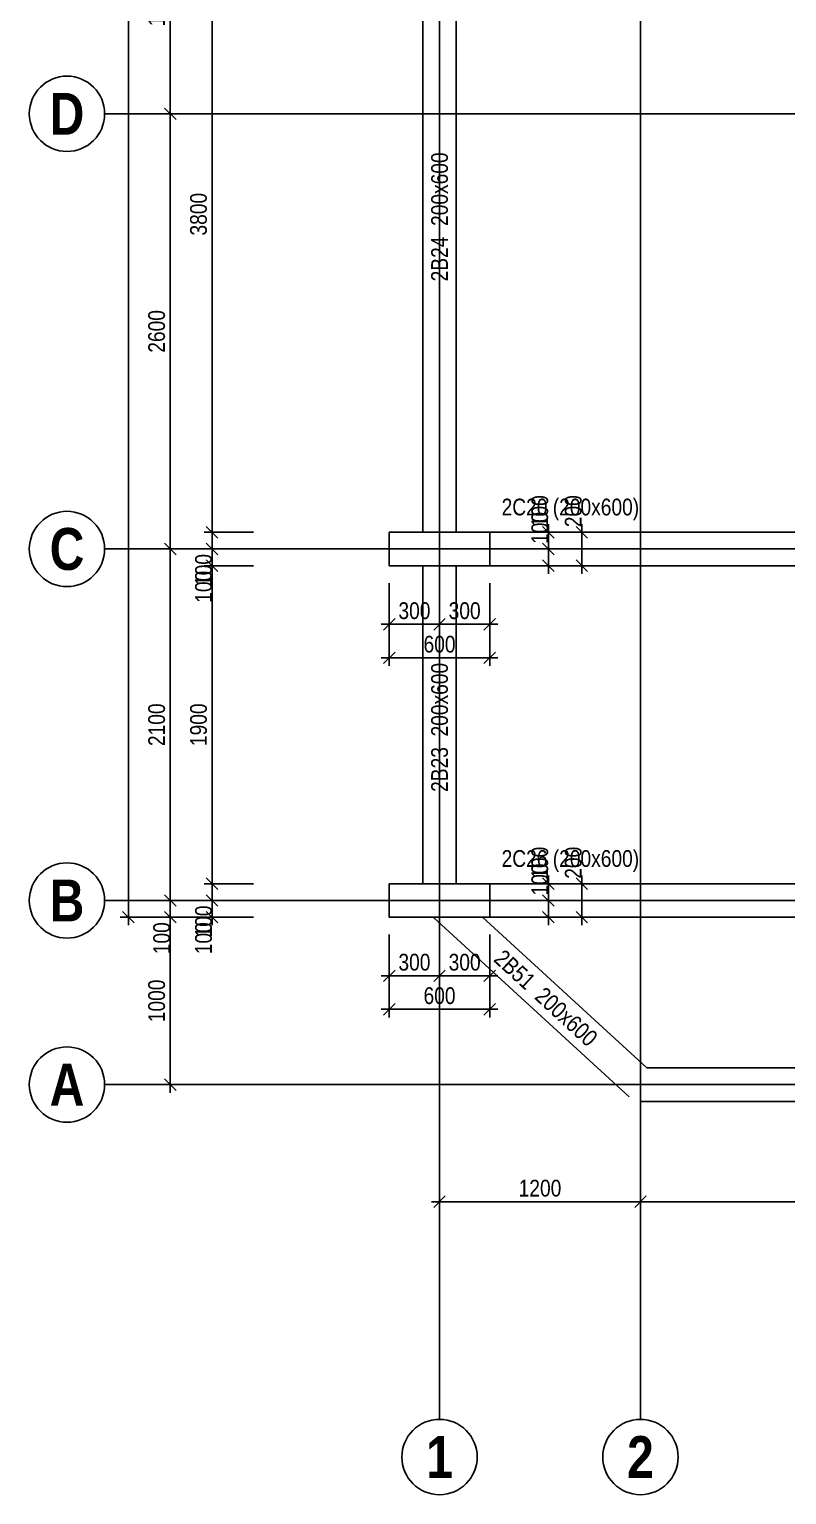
# Model space of a CAD drawing. Extents: x 0 to 206258, y -403073 to 0.
# Drawn here: x 76584 to 81108, y -38542 to -29787 of the extents above; entities that cross this region are included whole.
import ezdxf
from ezdxf.enums import TextEntityAlignment as Align
from ezdxf.lldxf.tags import DXFTag

# ---------------------------------------------------------------- set-up
doc = ezdxf.new("R2010")
doc.units = 0
doc.header["$LTSCALE"] = 1000
for name, color, linetype in [('Axis Circle(Dir 1)', 150, 'Continuous'), ('Axis Circle(Dir 2)', 150, 'Continuous'), ('Axis Label(Dir 1)', 7, 'Continuous'), ('Axis Label(Dir 2)', 7, 'Continuous'), ('Axis Line(Dir 1)', 8, 'CENTER2'), ('Axis Line(Dir 2)', 150, 'CENTER2'), ('Column Line', 7, 'Continuous'), ('Dimension Line', 5, 'Continuous')]:
    doc.layers.add(name, color=color, linetype=linetype)
for name, color, linetype, true_color in [('Beam Label', 159, 'Continuous', 0x35424f), ('Beam Line', 159, 'HIDDEN2', 0x35424f), ('Column Label', 159, 'Continuous', 0x35424f)]:
    doc.layers.add(name, color=color, linetype=linetype, true_color=true_color)
doc.styles.add('Axis Label(Dir 1)', font='ARIALNB.TTF', dxfattribs={"height": 250})
doc.styles.add('Axis Label(Dir 2)', font='ARIALNB.TTF', dxfattribs={"height": 250})
doc.styles.add('Beam Label', font='ARIALN.TTF', dxfattribs={"height": 100})
doc.styles.add('Column Label', font='ARIALN.TTF', dxfattribs={"height": 100})
doc.styles.add('Dimension Text', font='ARIALN.TTF', dxfattribs={"height": 100})
tags = doc.linetypes.add('CENTER2', pattern=[1.125, 0.75, -0.125, 0.125, -0.125]).pattern_tags.tags
tags[10:11] = [DXFTag(74, 4), DXFTag(75, 0), DXFTag(340, '0'), DXFTag(46, 0.0), DXFTag(50, 0.0), DXFTag(44, 0.0), DXFTag(45, 0.0)]
tags[8:9] = [DXFTag(74, 4), DXFTag(75, 0), DXFTag(340, '0'), DXFTag(46, 0.0), DXFTag(50, 0.0), DXFTag(44, 0.0), DXFTag(45, 0.0)]
tags[6:7] = [DXFTag(74, 4), DXFTag(75, 0), DXFTag(340, '0'), DXFTag(46, 0.0), DXFTag(50, 0.0), DXFTag(44, 0.0), DXFTag(45, 0.0)]
tags[4:5] = [DXFTag(74, 4), DXFTag(75, 0), DXFTag(340, '0'), DXFTag(46, 0.0), DXFTag(50, 0.0), DXFTag(44, 0.0), DXFTag(45, 0.0)]
tags = doc.linetypes.add('HIDDEN2', pattern=[0.1875, 0.125, -0.0625]).pattern_tags.tags
tags[6:7] = [DXFTag(74, 4), DXFTag(75, 0), DXFTag(340, '0'), DXFTag(46, 0.0), DXFTag(50, 0.0), DXFTag(44, 0.0), DXFTag(45, 0.0)]
tags[4:5] = [DXFTag(74, 4), DXFTag(75, 0), DXFTag(340, '0'), DXFTag(46, 0.0), DXFTag(50, 0.0), DXFTag(44, 0.0), DXFTag(45, 0.0)]
doc.dimstyles.get("Standard").update_dxf_attribs({"dimtxt": 100, "dimasz": 30, "dimexe": 48.3, "dimexo": 103.5, "dimgap": 30, "dimtad": 1, "dimtoh": 1, "dimdec": 1, "dimdsep": 46, "dimtxsty": 'Dimension Text', "dimblk": 'PCDIM_TICK', "dimcen": 0.09, "dimclrd": 5, "dimclre": 5, "dimclrt": 5, "dimadec": 1, "dimazin": 0, "dimtp": 1, "dimtm": 1, "dimtfac": 1, "dimtdec": 4, "dimtofl": 0, "dimtmove": 0, "dimatfit": 3, "dimfxl": 1, "dimtolj": 1, "dimtzin": 0, "dimarcsym": 0})

# ---------------------------------------------------------------- blocks, each defined once
blk = doc.blocks.new('PCDIM_TICK')
at = {"layer": 'Dimension Line', "color": 0, "transparency": 33554687}
for p, q in [((1.15, 1.15), (-1.15, -1.15)), ((1.61, 0), (0, 0))]:
    blk.add_line(p, q, dxfattribs=at)
blk = doc.blocks.new('*U714')
at = {"layer": 'Dimension Line', "color": 5, "true_color": 0x0000ff, "transparency": 16777216}
for p, q in [((78734.3, -33095.7), (78734.3, -33390.5)), ((79034.3, -33095.7), (79034.3, -33390.5)), ((78734.3, -33342.2), (79034.3, -33342.2))]:
    blk.add_line(p, q, dxfattribs=at)
at = {"layer": 'Dimension Line', "color": 5, "true_color": 0x0000ff, "transparency": 16777216, "xscale": 30, "yscale": 30, "rotation": 180.0000000000004}
blk.add_blockref('PCDIM_TICK', (78734.3, -33342.2), dxfattribs=at)
at = {"layer": 'Dimension Line', "color": 5, "true_color": 0x0000ff, "transparency": 16777216, "xscale": 30, "yscale": 30}
blk.add_blockref('PCDIM_TICK', (79034.3, -33342.2), dxfattribs=at)
at = {"layer": 'Dimension Line', "color": 5, "true_color": 0x0000ff, "transparency": 16777216, "insert": (78884.3, -33312.2), "char_height": 100, "width": 181.501, "attachment_point": 8, "style": 'Dimension Text'}
blk.add_mtext('300', dxfattribs=at)
blk = doc.blocks.new('*U715')
at = {"layer": 'Dimension Line', "color": 5, "true_color": 0x0000ff, "transparency": 16777216}
for p, q in [((79034.3, -33095.7), (79034.3, -33390.5)), ((79334.3, -33095.7), (79334.3, -33390.5)), ((79034.3, -33342.2), (79334.3, -33342.2))]:
    blk.add_line(p, q, dxfattribs=at)
at = {"layer": 'Dimension Line', "color": 5, "true_color": 0x0000ff, "transparency": 16777216, "xscale": 30, "yscale": 30, "rotation": 180.0000000000004}
blk.add_blockref('PCDIM_TICK', (79034.3, -33342.2), dxfattribs=at)
at = {"layer": 'Dimension Line', "color": 5, "true_color": 0x0000ff, "transparency": 16777216, "xscale": 30, "yscale": 30}
blk.add_blockref('PCDIM_TICK', (79334.3, -33342.2), dxfattribs=at)
at = {"layer": 'Dimension Line', "color": 5, "true_color": 0x0000ff, "transparency": 16777216, "insert": (79184.3, -33312.2), "char_height": 100, "width": 181.501, "attachment_point": 8, "style": 'Dimension Text'}
blk.add_mtext('300', dxfattribs=at)
blk = doc.blocks.new('*U716')
at = {"layer": 'Dimension Line', "color": 5, "true_color": 0x0000ff, "transparency": 16777216}
for p, q in [((78734.3, -33095.7), (78734.3, -33590.5)), ((79334.3, -33095.7), (79334.3, -33590.5)), ((78734.3, -33542.2), (79334.3, -33542.2))]:
    blk.add_line(p, q, dxfattribs=at)
at = {"layer": 'Dimension Line', "color": 5, "true_color": 0x0000ff, "transparency": 16777216, "xscale": 30, "yscale": 30, "rotation": 180.0000000000004}
blk.add_blockref('PCDIM_TICK', (78734.3, -33542.2), dxfattribs=at)
at = {"layer": 'Dimension Line', "color": 5, "true_color": 0x0000ff, "transparency": 16777216, "xscale": 30, "yscale": 30}
blk.add_blockref('PCDIM_TICK', (79334.3, -33542.2), dxfattribs=at)
at = {"layer": 'Dimension Line', "color": 5, "true_color": 0x0000ff, "transparency": 16777216, "insert": (79034.3, -33512.2), "char_height": 100, "width": 181.97, "attachment_point": 8, "style": 'Dimension Text'}
blk.add_mtext('600', dxfattribs=at)
blk = doc.blocks.new('*U717')
at = {"layer": 'Dimension Line', "color": 5, "true_color": 0x0000ff, "transparency": 16777216}
for p, q in [((79437.8, -32892.2), (79732.6, -32892.2)), ((79684.3, -32892.2), (79684.3, -32862.2)), ((79684.3, -32992.2), (79684.3, -32892.2)), ((79437.8, -32992.2), (79732.6, -32992.2))]:
    blk.add_line(p, q, dxfattribs=at)
at = {"layer": 'Dimension Line', "color": 5, "true_color": 0x0000ff, "transparency": 16777216, "xscale": 30, "yscale": 30}
for p, rotation in [((79684.3, -32892.2), 89.99999999999447), ((79684.3, -32992.2), 269.9999999999834)]:
    blk.add_blockref('PCDIM_TICK', p, dxfattribs=dict(at, rotation=rotation))
at = {"layer": 'Dimension Line', "color": 5, "true_color": 0x0000ff, "transparency": 16777216, "insert": (79684.3, -32862.2), "char_height": 100, "width": 173.928, "attachment_point": 7, "rotation": 90, "style": 'Dimension Text'}
blk.add_mtext('100', dxfattribs=at)
blk = doc.blocks.new('*U718')
at = {"layer": 'Dimension Line', "color": 5, "true_color": 0x0000ff, "transparency": 16777216}
for p, q in [((79437.8, -32792.2), (79732.6, -32792.2)), ((79684.3, -32792.2), (79684.3, -32762.2)), ((79684.3, -32892.2), (79684.3, -32792.2)), ((79437.8, -32892.2), (79732.6, -32892.2))]:
    blk.add_line(p, q, dxfattribs=at)
at = {"layer": 'Dimension Line', "color": 5, "true_color": 0x0000ff, "transparency": 16777216, "xscale": 30, "yscale": 30}
for p, rotation in [((79684.3, -32792.2), 89.99999999999447), ((79684.3, -32892.2), 269.9999999999834)]:
    blk.add_blockref('PCDIM_TICK', p, dxfattribs=dict(at, rotation=rotation))
at = {"layer": 'Dimension Line', "color": 5, "true_color": 0x0000ff, "transparency": 16777216, "insert": (79684.3, -32762.2), "char_height": 100, "width": 173.928, "attachment_point": 7, "rotation": 90, "style": 'Dimension Text'}
blk.add_mtext('100', dxfattribs=at)
blk = doc.blocks.new('*U719')
at = {"layer": 'Dimension Line', "color": 5, "true_color": 0x0000ff, "transparency": 16777216}
for p, q in [((79437.8, -32792.2), (79932.6, -32792.2)), ((79884.3, -32792.2), (79884.3, -32762.2)), ((79884.3, -32992.2), (79884.3, -32792.2)), ((79437.8, -32992.2), (79932.6, -32992.2))]:
    blk.add_line(p, q, dxfattribs=at)
at = {"layer": 'Dimension Line', "color": 5, "true_color": 0x0000ff, "transparency": 16777216, "xscale": 30, "yscale": 30}
for p, rotation in [((79884.3, -32792.2), 89.99999999999447), ((79884.3, -32992.2), 269.9999999999834)]:
    blk.add_blockref('PCDIM_TICK', p, dxfattribs=dict(at, rotation=rotation))
at = {"layer": 'Dimension Line', "color": 5, "true_color": 0x0000ff, "transparency": 16777216, "insert": (79884.3, -32762.2), "char_height": 100, "width": 182.775, "attachment_point": 7, "rotation": 90, "style": 'Dimension Text'}
blk.add_mtext('200', dxfattribs=at)
blk = doc.blocks.new('*U744')
at = {"layer": 'Dimension Line', "color": 5, "true_color": 0x0000ff, "transparency": 16777216}
for p, q in [((78734.3, -35195.7), (78734.3, -35490.5)), ((79034.3, -35195.7), (79034.3, -35490.5)), ((78734.3, -35442.2), (79034.3, -35442.2))]:
    blk.add_line(p, q, dxfattribs=at)
at = {"layer": 'Dimension Line', "color": 5, "true_color": 0x0000ff, "transparency": 16777216, "xscale": 30, "yscale": 30, "rotation": 180.0000000000004}
blk.add_blockref('PCDIM_TICK', (78734.3, -35442.2), dxfattribs=at)
at = {"layer": 'Dimension Line', "color": 5, "true_color": 0x0000ff, "transparency": 16777216, "xscale": 30, "yscale": 30}
blk.add_blockref('PCDIM_TICK', (79034.3, -35442.2), dxfattribs=at)
at = {"layer": 'Dimension Line', "color": 5, "true_color": 0x0000ff, "transparency": 16777216, "insert": (78884.3, -35412.2), "char_height": 100, "width": 181.501, "attachment_point": 8, "style": 'Dimension Text'}
blk.add_mtext('300', dxfattribs=at)
blk = doc.blocks.new('*U745')
at = {"layer": 'Dimension Line', "color": 5, "true_color": 0x0000ff, "transparency": 16777216}
for p, q in [((79034.3, -35195.7), (79034.3, -35490.5)), ((79334.3, -35195.7), (79334.3, -35490.5)), ((79034.3, -35442.2), (79334.3, -35442.2))]:
    blk.add_line(p, q, dxfattribs=at)
at = {"layer": 'Dimension Line', "color": 5, "true_color": 0x0000ff, "transparency": 16777216, "xscale": 30, "yscale": 30, "rotation": 180.0000000000004}
blk.add_blockref('PCDIM_TICK', (79034.3, -35442.2), dxfattribs=at)
at = {"layer": 'Dimension Line', "color": 5, "true_color": 0x0000ff, "transparency": 16777216, "xscale": 30, "yscale": 30}
blk.add_blockref('PCDIM_TICK', (79334.3, -35442.2), dxfattribs=at)
at = {"layer": 'Dimension Line', "color": 5, "true_color": 0x0000ff, "transparency": 16777216, "insert": (79184.3, -35412.2), "char_height": 100, "width": 181.501, "attachment_point": 8, "style": 'Dimension Text'}
blk.add_mtext('300', dxfattribs=at)
blk = doc.blocks.new('*U746')
at = {"layer": 'Dimension Line', "color": 5, "true_color": 0x0000ff, "transparency": 16777216}
for p, q in [((78734.3, -35195.7), (78734.3, -35690.5)), ((79334.3, -35195.7), (79334.3, -35690.5)), ((78734.3, -35642.2), (79334.3, -35642.2))]:
    blk.add_line(p, q, dxfattribs=at)
at = {"layer": 'Dimension Line', "color": 5, "true_color": 0x0000ff, "transparency": 16777216, "xscale": 30, "yscale": 30, "rotation": 180.0000000000004}
blk.add_blockref('PCDIM_TICK', (78734.3, -35642.2), dxfattribs=at)
at = {"layer": 'Dimension Line', "color": 5, "true_color": 0x0000ff, "transparency": 16777216, "xscale": 30, "yscale": 30}
blk.add_blockref('PCDIM_TICK', (79334.3, -35642.2), dxfattribs=at)
at = {"layer": 'Dimension Line', "color": 5, "true_color": 0x0000ff, "transparency": 16777216, "insert": (79034.3, -35612.2), "char_height": 100, "width": 181.97, "attachment_point": 8, "style": 'Dimension Text'}
blk.add_mtext('600', dxfattribs=at)
blk = doc.blocks.new('*U747')
at = {"layer": 'Dimension Line', "color": 5, "true_color": 0x0000ff, "transparency": 16777216}
for p, q in [((79437.8, -34992.2), (79732.6, -34992.2)), ((79684.3, -34992.2), (79684.3, -34962.2)), ((79684.3, -35092.2), (79684.3, -34992.2)), ((79437.8, -35092.2), (79732.6, -35092.2))]:
    blk.add_line(p, q, dxfattribs=at)
at = {"layer": 'Dimension Line', "color": 5, "true_color": 0x0000ff, "transparency": 16777216, "xscale": 30, "yscale": 30}
for p, rotation in [((79684.3, -34992.2), 89.99999999999447), ((79684.3, -35092.2), 269.9999999999834)]:
    blk.add_blockref('PCDIM_TICK', p, dxfattribs=dict(at, rotation=rotation))
at = {"layer": 'Dimension Line', "color": 5, "true_color": 0x0000ff, "transparency": 16777216, "insert": (79684.3, -34962.2), "char_height": 100, "width": 173.928, "attachment_point": 7, "rotation": 90, "style": 'Dimension Text'}
blk.add_mtext('100', dxfattribs=at)
blk = doc.blocks.new('*U748')
at = {"layer": 'Dimension Line', "color": 5, "true_color": 0x0000ff, "transparency": 16777216}
for p, q in [((79437.8, -34892.2), (79732.6, -34892.2)), ((79684.3, -34892.2), (79684.3, -34862.2)), ((79684.3, -34992.2), (79684.3, -34892.2)), ((79437.8, -34992.2), (79732.6, -34992.2))]:
    blk.add_line(p, q, dxfattribs=at)
at = {"layer": 'Dimension Line', "color": 5, "true_color": 0x0000ff, "transparency": 16777216, "xscale": 30, "yscale": 30}
for p, rotation in [((79684.3, -34892.2), 89.99999999999447), ((79684.3, -34992.2), 269.9999999999834)]:
    blk.add_blockref('PCDIM_TICK', p, dxfattribs=dict(at, rotation=rotation))
at = {"layer": 'Dimension Line', "color": 5, "true_color": 0x0000ff, "transparency": 16777216, "insert": (79684.3, -34862.2), "char_height": 100, "width": 173.928, "attachment_point": 7, "rotation": 90, "style": 'Dimension Text'}
blk.add_mtext('100', dxfattribs=at)
blk = doc.blocks.new('*U749')
at = {"layer": 'Dimension Line', "color": 5, "true_color": 0x0000ff, "transparency": 16777216}
for p, q in [((79437.8, -34892.2), (79932.6, -34892.2)), ((79884.3, -34892.2), (79884.3, -34862.2)), ((79884.3, -35092.2), (79884.3, -34892.2)), ((79437.8, -35092.2), (79932.6, -35092.2))]:
    blk.add_line(p, q, dxfattribs=at)
at = {"layer": 'Dimension Line', "color": 5, "true_color": 0x0000ff, "transparency": 16777216, "xscale": 30, "yscale": 30}
for p, rotation in [((79884.3, -34892.2), 89.99999999999447), ((79884.3, -35092.2), 269.9999999999834)]:
    blk.add_blockref('PCDIM_TICK', p, dxfattribs=dict(at, rotation=rotation))
at = {"layer": 'Dimension Line', "color": 5, "true_color": 0x0000ff, "transparency": 16777216, "insert": (79884.3, -34862.2), "char_height": 100, "width": 182.775, "attachment_point": 7, "rotation": 90, "style": 'Dimension Text'}
blk.add_mtext('200', dxfattribs=at)
blk = doc.blocks.new('*U806')
at = {"layer": 'Dimension Line', "color": 5, "true_color": 0x0000ff, "transparency": 16777216}
for p, q in [((79034.3, -36195.7), (79034.3, -36840.5)), ((80234.3, -36195.7), (80234.3, -36840.5)), ((79034.3, -36792.2), (80234.3, -36792.2))]:
    blk.add_line(p, q, dxfattribs=at)
at = {"layer": 'Dimension Line', "color": 5, "true_color": 0x0000ff, "transparency": 16777216, "xscale": 30, "yscale": 30, "rotation": 180.0000000000004}
blk.add_blockref('PCDIM_TICK', (79034.3, -36792.2), dxfattribs=at)
at = {"layer": 'Dimension Line', "color": 5, "true_color": 0x0000ff, "transparency": 16777216, "xscale": 30, "yscale": 30}
blk.add_blockref('PCDIM_TICK', (80234.3, -36792.2), dxfattribs=at)
at = {"layer": 'Dimension Line', "color": 5, "true_color": 0x0000ff, "transparency": 16777216, "insert": (79634.3, -36762.2), "char_height": 100, "width": 238.405, "attachment_point": 8, "style": 'Dimension Text'}
blk.add_mtext('1200', dxfattribs=at)
blk = doc.blocks.new('*U807')
at = {"layer": 'Dimension Line', "color": 5, "true_color": 0x0000ff, "transparency": 16777216}
for p, q in [((80234.3, -36195.7), (80234.3, -36840.5)), ((82834.3, -36195.7), (82834.3, -36840.5)), ((80234.3, -36792.2), (82834.3, -36792.2))]:
    blk.add_line(p, q, dxfattribs=at)
at = {"layer": 'Dimension Line', "color": 5, "true_color": 0x0000ff, "transparency": 16777216, "xscale": 30, "yscale": 30, "rotation": 180.0000000000004}
blk.add_blockref('PCDIM_TICK', (80234.3, -36792.2), dxfattribs=at)
at = {"layer": 'Dimension Line', "color": 5, "true_color": 0x0000ff, "transparency": 16777216, "xscale": 30, "yscale": 30}
blk.add_blockref('PCDIM_TICK', (82834.3, -36792.2), dxfattribs=at)
at = {"layer": 'Dimension Line', "color": 5, "true_color": 0x0000ff, "transparency": 16777216, "insert": (81534.3, -36762.2), "char_height": 100, "width": 247.252, "attachment_point": 8, "style": 'Dimension Text'}
blk.add_mtext('2600', dxfattribs=at)
blk = doc.blocks.new('*U827')
at = {"layer": 'Dimension Line', "color": 5, "true_color": 0x0000ff, "transparency": 16777216}
for p, q in [((77922.4, -28992.2), (77627.6, -28992.2)), ((77675.9, -28992.2), (77675.9, -32792.2)), ((77922.4, -32792.2), (77627.6, -32792.2))]:
    blk.add_line(p, q, dxfattribs=at)
at = {"layer": 'Dimension Line', "color": 5, "true_color": 0x0000ff, "transparency": 16777216, "xscale": 30, "yscale": 30}
for p, rotation in [((77675.9, -28992.2), 89.99999999999447), ((77675.9, -32792.2), 269.9999999999834)]:
    blk.add_blockref('PCDIM_TICK', p, dxfattribs=dict(at, rotation=rotation))
at = {"layer": 'Dimension Line', "color": 5, "true_color": 0x0000ff, "transparency": 16777216, "insert": (77645.9, -30892.2), "char_height": 100, "width": 245.979, "attachment_point": 8, "rotation": 90, "style": 'Dimension Text'}
blk.add_mtext('3800', dxfattribs=at)
blk = doc.blocks.new('*U828')
at = {"layer": 'Dimension Line', "color": 5, "true_color": 0x0000ff, "transparency": 16777216}
for p, q in [((77922.4, -32792.2), (77627.6, -32792.2)), ((77675.9, -32792.2), (77675.9, -32892.2)), ((77922.4, -32892.2), (77627.6, -32892.2)), ((77675.9, -32892.2), (77675.9, -32922.2))]:
    blk.add_line(p, q, dxfattribs=at)
at = {"layer": 'Dimension Line', "color": 5, "true_color": 0x0000ff, "transparency": 16777216, "xscale": 30, "yscale": 30}
for p, rotation in [((77675.9, -32792.2), 89.99999999999447), ((77675.9, -32892.2), 269.9999999999834)]:
    blk.add_blockref('PCDIM_TICK', p, dxfattribs=dict(at, rotation=rotation))
at = {"layer": 'Dimension Line', "color": 5, "true_color": 0x0000ff, "transparency": 16777216, "insert": (77675.9, -32922.2), "char_height": 100, "width": 173.928, "attachment_point": 9, "rotation": 90, "style": 'Dimension Text'}
blk.add_mtext('100', dxfattribs=at)
blk = doc.blocks.new('*U829')
at = {"layer": 'Dimension Line', "color": 5, "true_color": 0x0000ff, "transparency": 16777216}
for p, q in [((77922.4, -32892.2), (77627.6, -32892.2)), ((77675.9, -32892.2), (77675.9, -32992.2)), ((77922.4, -32992.2), (77627.6, -32992.2)), ((77675.9, -32992.2), (77675.9, -33022.2))]:
    blk.add_line(p, q, dxfattribs=at)
at = {"layer": 'Dimension Line', "color": 5, "true_color": 0x0000ff, "transparency": 16777216, "xscale": 30, "yscale": 30}
for p, rotation in [((77675.9, -32892.2), 89.99999999999447), ((77675.9, -32992.2), 269.9999999999834)]:
    blk.add_blockref('PCDIM_TICK', p, dxfattribs=dict(at, rotation=rotation))
at = {"layer": 'Dimension Line', "color": 5, "true_color": 0x0000ff, "transparency": 16777216, "insert": (77675.9, -33022.2), "char_height": 100, "width": 173.928, "attachment_point": 9, "rotation": 90, "style": 'Dimension Text'}
blk.add_mtext('100', dxfattribs=at)
blk = doc.blocks.new('*U830')
at = {"layer": 'Dimension Line', "color": 5, "true_color": 0x0000ff, "transparency": 16777216}
for p, q in [((77922.4, -32992.2), (77627.6, -32992.2)), ((77675.9, -32992.2), (77675.9, -34892.2)), ((77922.4, -34892.2), (77627.6, -34892.2))]:
    blk.add_line(p, q, dxfattribs=at)
at = {"layer": 'Dimension Line', "color": 5, "true_color": 0x0000ff, "transparency": 16777216, "xscale": 30, "yscale": 30}
for p, rotation in [((77675.9, -32992.2), 89.99999999999447), ((77675.9, -34892.2), 269.9999999999834)]:
    blk.add_blockref('PCDIM_TICK', p, dxfattribs=dict(at, rotation=rotation))
at = {"layer": 'Dimension Line', "color": 5, "true_color": 0x0000ff, "transparency": 16777216, "insert": (77645.9, -33942.2), "char_height": 100, "width": 238.405, "attachment_point": 8, "rotation": 90, "style": 'Dimension Text'}
blk.add_mtext('1900', dxfattribs=at)
blk = doc.blocks.new('*U831')
at = {"layer": 'Dimension Line', "color": 5, "true_color": 0x0000ff, "transparency": 16777216}
for p, q in [((77922.4, -34892.2), (77627.6, -34892.2)), ((77675.9, -34892.2), (77675.9, -34992.2)), ((77922.4, -34992.2), (77627.6, -34992.2)), ((77675.9, -34992.2), (77675.9, -35022.2))]:
    blk.add_line(p, q, dxfattribs=at)
at = {"layer": 'Dimension Line', "color": 5, "true_color": 0x0000ff, "transparency": 16777216, "xscale": 30, "yscale": 30}
for p, rotation in [((77675.9, -34892.2), 89.99999999999447), ((77675.9, -34992.2), 269.9999999999834)]:
    blk.add_blockref('PCDIM_TICK', p, dxfattribs=dict(at, rotation=rotation))
at = {"layer": 'Dimension Line', "color": 5, "true_color": 0x0000ff, "transparency": 16777216, "insert": (77675.9, -35022.2), "char_height": 100, "width": 173.928, "attachment_point": 9, "rotation": 90, "style": 'Dimension Text'}
blk.add_mtext('100', dxfattribs=at)
blk = doc.blocks.new('*U832')
at = {"layer": 'Dimension Line', "color": 5, "true_color": 0x0000ff, "transparency": 16777216}
for p, q in [((77922.4, -34992.2), (77627.6, -34992.2)), ((77675.9, -34992.2), (77675.9, -35092.2)), ((77922.4, -35092.2), (77627.6, -35092.2)), ((77675.9, -35092.2), (77675.9, -35122.2))]:
    blk.add_line(p, q, dxfattribs=at)
at = {"layer": 'Dimension Line', "color": 5, "true_color": 0x0000ff, "transparency": 16777216, "xscale": 30, "yscale": 30}
for p, rotation in [((77675.9, -34992.2), 89.99999999999447), ((77675.9, -35092.2), 269.9999999999834)]:
    blk.add_blockref('PCDIM_TICK', p, dxfattribs=dict(at, rotation=rotation))
at = {"layer": 'Dimension Line', "color": 5, "true_color": 0x0000ff, "transparency": 16777216, "insert": (77675.9, -35122.2), "char_height": 100, "width": 173.928, "attachment_point": 9, "rotation": 90, "style": 'Dimension Text'}
blk.add_mtext('100', dxfattribs=at)
blk = doc.blocks.new('*U843')
at = {"layer": 'Dimension Line', "color": 5, "true_color": 0x0000ff, "transparency": 16777216}
for p, q in [((77922.4, -28992.2), (77377.6, -28992.2)), ((77425.9, -28992.2), (77425.9, -30292.2)), ((77922.4, -30292.2), (77377.6, -30292.2))]:
    blk.add_line(p, q, dxfattribs=at)
at = {"layer": 'Dimension Line', "color": 5, "true_color": 0x0000ff, "transparency": 16777216, "xscale": 30, "yscale": 30}
for p, rotation in [((77425.9, -28992.2), 89.99999999999447), ((77425.9, -30292.2), 269.9999999999834)]:
    blk.add_blockref('PCDIM_TICK', p, dxfattribs=dict(at, rotation=rotation))
at = {"layer": 'Dimension Line', "color": 5, "true_color": 0x0000ff, "transparency": 16777216, "insert": (77395.9, -29642.2), "char_height": 100, "width": 238.405, "attachment_point": 8, "rotation": 90, "style": 'Dimension Text'}
blk.add_mtext('1300', dxfattribs=at)
blk = doc.blocks.new('*U844')
at = {"layer": 'Dimension Line', "color": 5, "true_color": 0x0000ff, "transparency": 16777216}
for p, q in [((77922.4, -30292.2), (77377.6, -30292.2)), ((77425.9, -30292.2), (77425.9, -32892.2)), ((77922.4, -32892.2), (77377.6, -32892.2))]:
    blk.add_line(p, q, dxfattribs=at)
at = {"layer": 'Dimension Line', "color": 5, "true_color": 0x0000ff, "transparency": 16777216, "xscale": 30, "yscale": 30}
for p, rotation in [((77425.9, -30292.2), 89.99999999999447), ((77425.9, -32892.2), 269.9999999999834)]:
    blk.add_blockref('PCDIM_TICK', p, dxfattribs=dict(at, rotation=rotation))
at = {"layer": 'Dimension Line', "color": 5, "true_color": 0x0000ff, "transparency": 16777216, "insert": (77395.9, -31592.2), "char_height": 100, "width": 247.252, "attachment_point": 8, "rotation": 90, "style": 'Dimension Text'}
blk.add_mtext('2600', dxfattribs=at)
blk = doc.blocks.new('*U845')
at = {"layer": 'Dimension Line', "color": 5, "true_color": 0x0000ff, "transparency": 16777216}
for p, q in [((77922.4, -32892.2), (77377.6, -32892.2)), ((77425.9, -32892.2), (77425.9, -34992.2)), ((77922.4, -34992.2), (77377.6, -34992.2))]:
    blk.add_line(p, q, dxfattribs=at)
at = {"layer": 'Dimension Line', "color": 5, "true_color": 0x0000ff, "transparency": 16777216, "xscale": 30, "yscale": 30}
for p, rotation in [((77425.9, -32892.2), 89.99999999999447), ((77425.9, -34992.2), 269.9999999999834)]:
    blk.add_blockref('PCDIM_TICK', p, dxfattribs=dict(at, rotation=rotation))
at = {"layer": 'Dimension Line', "color": 5, "true_color": 0x0000ff, "transparency": 16777216, "insert": (77395.9, -33942.2), "char_height": 100, "width": 247.252, "attachment_point": 8, "rotation": 90, "style": 'Dimension Text'}
blk.add_mtext('2100', dxfattribs=at)
blk = doc.blocks.new('*U846')
at = {"layer": 'Dimension Line', "color": 5, "true_color": 0x0000ff, "transparency": 16777216}
for p, q in [((77922.4, -34992.2), (77377.6, -34992.2)), ((77425.9, -34992.2), (77425.9, -35092.2)), ((77922.4, -35092.2), (77377.6, -35092.2)), ((77425.9, -35092.2), (77425.9, -35122.2))]:
    blk.add_line(p, q, dxfattribs=at)
at = {"layer": 'Dimension Line', "color": 5, "true_color": 0x0000ff, "transparency": 16777216, "xscale": 30, "yscale": 30}
for p, rotation in [((77425.9, -34992.2), 89.99999999999447), ((77425.9, -35092.2), 269.9999999999834)]:
    blk.add_blockref('PCDIM_TICK', p, dxfattribs=dict(at, rotation=rotation))
at = {"layer": 'Dimension Line', "color": 5, "true_color": 0x0000ff, "transparency": 16777216, "insert": (77425.9, -35122.2), "char_height": 100, "width": 173.928, "attachment_point": 9, "rotation": 90, "style": 'Dimension Text'}
blk.add_mtext('100', dxfattribs=at)
blk = doc.blocks.new('*U847')
at = {"layer": 'Dimension Line', "color": 5, "true_color": 0x0000ff, "transparency": 16777216}
for p, q in [((77922.4, -35092.2), (77377.6, -35092.2)), ((77425.9, -35092.2), (77425.9, -36092.2)), ((77922.4, -36092.2), (77377.6, -36092.2))]:
    blk.add_line(p, q, dxfattribs=at)
at = {"layer": 'Dimension Line', "color": 5, "true_color": 0x0000ff, "transparency": 16777216, "xscale": 30, "yscale": 30}
for p, rotation in [((77425.9, -35092.2), 89.99999999999447), ((77425.9, -36092.2), 269.9999999999834)]:
    blk.add_blockref('PCDIM_TICK', p, dxfattribs=dict(at, rotation=rotation))
at = {"layer": 'Dimension Line', "color": 5, "true_color": 0x0000ff, "transparency": 16777216, "insert": (77395.9, -35592.2), "char_height": 100, "width": 238.405, "attachment_point": 8, "rotation": 90, "style": 'Dimension Text'}
blk.add_mtext('1000', dxfattribs=at)
blk = doc.blocks.new('*U848')
at = {"layer": 'Dimension Line', "color": 5, "true_color": 0x0000ff, "transparency": 16777216}
for p, q in [((77922.4, -16192.2), (77127.6, -16192.2)), ((77175.9, -16192.2), (77175.9, -35092.2)), ((77922.4, -35092.2), (77127.6, -35092.2))]:
    blk.add_line(p, q, dxfattribs=at)
at = {"layer": 'Dimension Line', "color": 5, "true_color": 0x0000ff, "transparency": 16777216, "xscale": 30, "yscale": 30}
for p, rotation in [((77175.9, -16192.2), 89.99999999999447), ((77175.9, -35092.2), 269.9999999999834)]:
    blk.add_blockref('PCDIM_TICK', p, dxfattribs=dict(at, rotation=rotation))
at = {"layer": 'Dimension Line', "color": 5, "true_color": 0x0000ff, "transparency": 16777216, "insert": (77145.9, -25642.2), "char_height": 100, "width": 302.882, "attachment_point": 8, "rotation": 90, "style": 'Dimension Text'}
blk.add_mtext('18900', dxfattribs=at)

msp = doc.modelspace()

# ---------------------------------------------------------------- linework, layer by layer
at = {"layer": 'Axis Circle(Dir 1)', "transparency": 33554687}
for centre in [(76809.29, -30292.207), (76809.29, -32892.207), (76809.29, -34992.207), (76809.29, -36092.207)]:
    msp.add_circle(centre, 225, dxfattribs=at)
at = {"layer": 'Axis Circle(Dir 2)', "transparency": 33554687}
for centre in [(79034.29, -38317.207), (80234.29, -38317.207)]:
    msp.add_circle(centre, 225, dxfattribs=at)
at = {"layer": 'Axis Line(Dir 1)', "transparency": 33554687}
for points in [[(77034.29, -30292.207), (94834.29, -30292.207)], [(77034.29, -32892.207), (94834.29, -32892.207)], [(77034.29, -34992.207), (94834.29, -34992.207)], [(77034.29, -36092.207), (94834.29, -36092.207)]]:
    msp.add_lwpolyline(points, dxfattribs=at)
at = {"layer": 'Axis Line(Dir 2)', "transparency": 33554687}
for points in [[(79034.29, -38092.207), (79034.29, -14292.207)], [(80234.29, -38092.207), (80234.29, -14292.207)]]:
    msp.add_lwpolyline(points, dxfattribs=at)
at = {"layer": 'Beam Line', "linetype": 'Continuous', "transparency": 33554687}
for points in [[(78934.29, -32792.207), (78934.29, -28992.207)], [(78934.29, -34892.207), (78934.29, -32992.207)], [(78995.392, -35092.207), (80166.718, -36165.922)], [(80234.29, -36192.207), (84234.29, -36192.207)]]:
    msp.add_lwpolyline(points, dxfattribs=at)
at = {"layer": 'Beam Line', "transparency": 33554687}
for points in [[(79134.29, -32792.207), (79134.29, -28992.207)], [(79334.29, -32792.207), (83934.29, -32792.207)], [(79134.29, -34892.207), (79134.29, -32992.207)], [(79334.29, -32992.207), (83934.29, -32992.207)], [(79334.29, -34892.207), (83934.29, -34892.207)], [(79291.37, -35092.207), (80273.191, -35992.207)], [(79334.29, -35092.207), (83934.29, -35092.207)], [(80273.189, -35992.207), (84206.154, -35992.207)]]:
    msp.add_lwpolyline(points, dxfattribs=at)
at = {"layer": 'Column Line', "transparency": 33554687}
for points in [[(79334.29, -32992.207), (79334.29, -32792.207), (78734.29, -32792.207), (78734.29, -32992.207)], [(79334.29, -35092.207), (79334.29, -34892.207), (78734.29, -34892.207), (78734.29, -35092.207)]]:
    msp.add_lwpolyline(points, close=True, dxfattribs=at)

# ---------------------------------------------------------------- texts
at = {"layer": 'Axis Label(Dir 1)', "transparency": 33554687, "style": 'Axis Label(Dir 1)'}
for s, p in [('D', (76809.29, -30292.207)), ('C', (76809.29, -32892.207)), ('B', (76809.29, -34992.207)), ('A', (76809.29, -36092.207))]:
    msp.add_text(s, height=250, dxfattribs=at).set_placement(p, align=Align.MIDDLE_CENTER)
at = {"layer": 'Axis Label(Dir 2)', "transparency": 33554687, "style": 'Axis Label(Dir 2)'}
for s, p in [('1', (79034.29, -38317.207)), ('2', (80234.29, -38317.207))]:
    msp.add_text(s, height=250, dxfattribs=at).set_placement(p, align=Align.MIDDLE_CENTER)
at = {"layer": 'Beam Label', "transparency": 33554687, "style": 'Beam Label'}
for s, rotation, p in [('2B24  200x600 ', 90, (79034.29, -30892.207)), ('2B23  200x600 ', 90, (79034.29, -33942.207)), ('2B51  200x600 ', 317.4895529, (79681.668, -35585.636))]:
    msp.add_text(s, height=100, rotation=rotation, dxfattribs=at).set_placement(p, align=Align.MIDDLE_CENTER)
at = {"layer": 'Column Label', "transparency": 33554687, "style": 'Column Label'}
for s, p in [('2C20 (200x600)', (79405.001, -32721.496)), ('2C26 (200x600)', (79405.001, -34821.496))]:
    msp.add_text(s, height=100, dxfattribs=at).set_placement(p, align=Align.BOTTOM_LEFT)

# ---------------------------------------------------------------- dimensions: what is measured, and where the dimension line sits
at = {"layer": 'Dimension Line', "transparency": 33554687}
for base, p1, p2, picture, middle in [((77175.856, -25642.207), (78025.856, -16192.207), (78025.856, -35092.207), '*U848', (77175.856, -25642.207)), ((77425.856, -29642.207), (78025.856, -28992.207), (78025.856, -30292.207), '*U843', (77425.856, -29642.207)), ((77675.856, -30892.207), (78025.856, -28992.207), (78025.856, -32792.207), '*U827', (77675.856, -30892.207)), ((77425.856, -31592.207), (78025.856, -30292.207), (78025.856, -32892.207), '*U844', (77425.856, -31592.207)), ((77675.856, -32842.207), (78025.856, -32792.207), (78025.856, -32892.207), '*U828', (77675.856, -32842.207)), ((77425.856, -33942.207), (78025.856, -32892.207), (78025.856, -34992.207), '*U845', (77425.856, -33942.207)), ((77675.856, -32942.207), (78025.856, -32892.207), (78025.856, -32992.207), '*U829', (77675.856, -32942.207)), ((77675.856, -33942.207), (78025.856, -32992.207), (78025.856, -34892.207), '*U830', (77675.856, -33942.207)), ((77675.856, -34942.207), (78025.856, -34892.207), (78025.856, -34992.207), '*U831', (77675.856, -34942.207)), ((77425.856, -35042.207), (78025.856, -34992.207), (78025.856, -35092.207), '*U846', (77425.856, -35042.207)), ((77675.856, -35042.207), (78025.856, -34992.207), (78025.856, -35092.207), '*U832', (77675.856, -35042.207)), ((77425.856, -35592.207), (78025.856, -35092.207), (78025.856, -36092.207), '*U847', (77425.856, -35592.207))]:
    dim = msp.add_linear_dim(base=base, p1=p1, p2=p2, angle=270, dimstyle='Standard', override={"dimscale": 1, "dimtxt": 100, "dimasz": 30, "dimexe": 48.3, "dimexo": 103.5, "dimgap": 30, "dimtad": 1, "dimtih": 0, "dimdec": 1, "dimlfac": 1, "dimzin": 8, "dimlunit": 2, "dimpost": '', "dimtxsty": 'Dimension Text', "dimblk": 'PCDIM_TICK', "dimse1": 0, "dimse2": 0, "dimsd2": 0, "dimclrd": 5, "dimclre": 5, "dimclrt": 5, "dimaunit": 0, "dimadec": 1, "dimazin": 0, "dimtol": 0, "dimtp": 1, "dimtm": 1, "dimtmove": 0}, dxfattribs=at)
    dim.commit()
    dim.dimension.update_dxf_attribs({"geometry": picture, "text_midpoint": middle})
for p1, p2, distance, picture, middle in [((79334.29, -32892.207), (79334.29, -32792.207), -350, '*U718', (79684.29, -32842.207)), ((79334.29, -32992.207), (79334.29, -32792.207), -550, '*U719', (79884.29, -32892.207)), ((79334.29, -32992.207), (79334.29, -32892.207), -350, '*U717', (79684.29, -32942.207)), ((78734.29, -32992.207), (79034.29, -32992.207), -350, '*U714', (78884.29, -33342.207)), ((78734.29, -32992.207), (79334.29, -32992.207), -550, '*U716', (79034.29, -33542.207)), ((79034.29, -32992.207), (79334.29, -32992.207), -350, '*U715', (79184.29, -33342.207)), ((79334.29, -34992.207), (79334.29, -34892.207), -350, '*U748', (79684.29, -34942.207)), ((79334.29, -35092.207), (79334.29, -34892.207), -550, '*U749', (79884.29, -34992.207)), ((79334.29, -35092.207), (79334.29, -34992.207), -350, '*U747', (79684.29, -35042.207)), ((78734.29, -35092.207), (79034.29, -35092.207), -350, '*U744', (78884.29, -35442.207)), ((78734.29, -35092.207), (79334.29, -35092.207), -550, '*U746', (79034.29, -35642.207)), ((79034.29, -35092.207), (79334.29, -35092.207), -350, '*U745', (79184.29, -35442.207))]:
    dim = msp.add_aligned_dim(p1=p1, p2=p2, distance=distance, dimstyle='Standard', override={"dimscale": 1, "dimtxt": 100, "dimasz": 30, "dimexe": 48.3, "dimexo": 103.5, "dimgap": 30, "dimtad": 1, "dimtih": 0, "dimdec": 1, "dimlfac": 1, "dimzin": 8, "dimlunit": 2, "dimpost": '', "dimtxsty": 'Dimension Text', "dimblk": 'PCDIM_TICK', "dimse1": 0, "dimse2": 0, "dimsd2": 0, "dimclrd": 5, "dimclre": 5, "dimclrt": 5, "dimaunit": 0, "dimadec": 1, "dimazin": 0, "dimtol": 0, "dimtp": 1, "dimtm": 1, "dimtmove": 0}, dxfattribs=at)
    dim.commit()
    dim.dimension.update_dxf_attribs({"geometry": picture, "text_midpoint": middle})
for base, p1, p2, picture, middle in [((79634.29, -36792.207), (79034.29, -36092.207), (80234.29, -36092.207), '*U806', (79634.29, -36792.207)), ((81534.29, -36792.207), (80234.29, -36092.207), (82834.29, -36092.207), '*U807', (81534.29, -36792.207))]:
    dim = msp.add_linear_dim(base=base, p1=p1, p2=p2, dimstyle='Standard', override={"dimscale": 1, "dimtxt": 100, "dimasz": 30, "dimexe": 48.3, "dimexo": 103.5, "dimgap": 30, "dimtad": 1, "dimtih": 0, "dimdec": 1, "dimlfac": 1, "dimzin": 8, "dimlunit": 2, "dimpost": '', "dimtxsty": 'Dimension Text', "dimblk": 'PCDIM_TICK', "dimse1": 0, "dimse2": 0, "dimsd2": 0, "dimclrd": 5, "dimclre": 5, "dimclrt": 5, "dimaunit": 0, "dimadec": 1, "dimazin": 0, "dimtol": 0, "dimtp": 1, "dimtm": 1, "dimtmove": 0}, dxfattribs=at)
    dim.commit()
    dim.dimension.update_dxf_attribs({"geometry": picture, "text_midpoint": middle})

doc.saveas('drawing.dxf')
